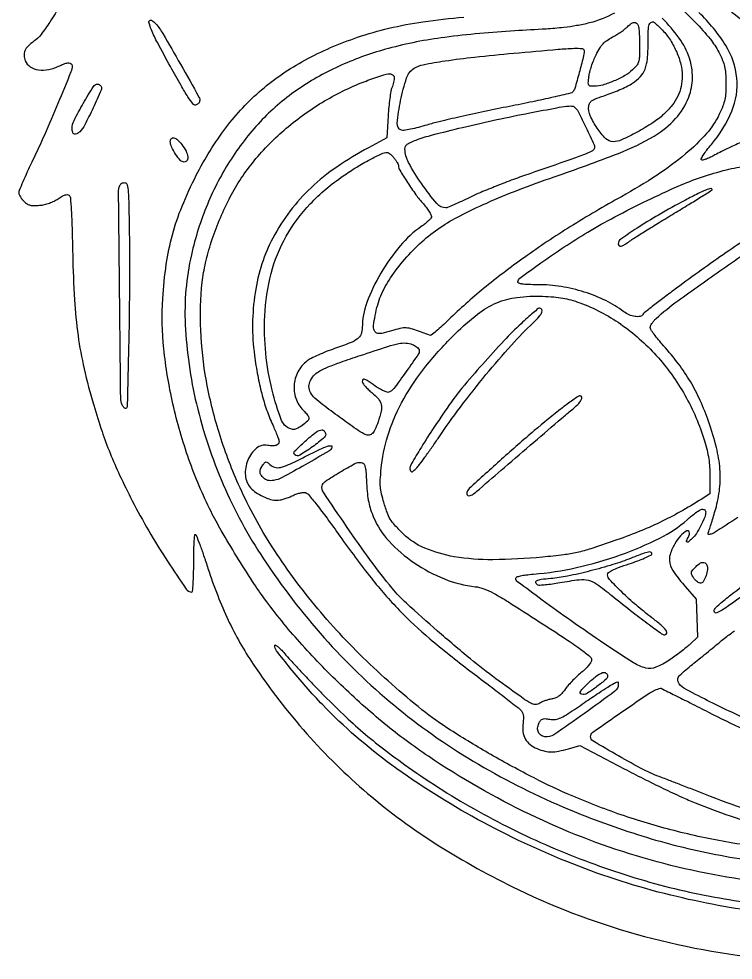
# Model space of a CAD drawing. Extents: x 118 to 878, y 65 to 959.
# Drawn here: x 118 to 452.9, y 66.5 to 507.6 of the extents above; entities that cross this region are included whole.
import ezdxf

# ---------------------------------------------------------------- set-up
doc = ezdxf.new("R2010")
doc.units = 0

msp = doc.modelspace()

# ---------------------------------------------------------------- linework, layer by layer
for points in [[(137.243448, 513.916411, -0.017775), (132.547004, 506.08333, -0.020621), (128.40811, 500.24742, -0.073608), (125.117034, 497.083335, 0.037612), (122.352872, 494.783488, 0.094815), (120.853788, 492.650358, 0.120638), (120.445276, 490.44792, 0.084193), (121.010696, 487.974177, 0.149096), (123.365741, 485.113229, 0.111219), (127.20623, 483.647683, 0.089565), (132.048203, 483.820291, 0.062942), (137.20034, 485.642818, -0.033515), (139.553503, 486.634167, -0.083069), (141.392517, 486.942196, -0.160418), (142.534494, 486.566381, -0.238034), (143, 485.643971, -0.09726), (142.423869, 482.710191, -0.001749), (136.302337, 467.873692, -0.004943), (129.980846, 453.115935, -0.008846), (124.45428, 441.137781, 0.00467), (121.981468, 435.89385, 0.006695), (119.895945, 431.197383, 0.003858), (118.227099, 427.214687, 0.097578), (118, 426.062095, 0.101743), (118.168039, 425.244847, 0.035678), (118.721019, 424.174597, 0.033665), (119.515235, 423.051539, 0.033454), (120.454531, 422.042716, 0.04385), (121.952601, 420.864266, 0.083293), (123.354074, 420.250639, 0.066144), (125.088505, 420.051348, 0.019527), (127.76472, 420.203371, 0.03308), (130.032349, 420.573809, 0.028283), (132.356299, 421.253702, 0.028508), (134.567258, 422.183711, 0.035435), (136.49581, 423.303362, -0.019345), (138.320587, 424.442738, -0.051387), (139.724148, 425.064138, -0.080259), (140.791222, 425.229706, -0.173326), (141.561448, 424.949003, -0.201474), (142.167783, 423.785611, -0.00543), (142.590881, 417.916279, -0.008094), (142.960124, 409.700679, -0.002454), (143.257195, 397.23061, 0.010085), (144.087678, 375.990669, 0.019858), (145.756775, 359.179542, 0.021874), (148.620969, 343.652375, 0.015596), (153.121883, 326.550256, 0.009085), (157.006967, 314.282668, 0.014664), (160.806427, 304.008093, 0.014342), (165.263691, 293.814339, 0.00822), (171.190444, 281.771071, 0.013959), (178.89341, 267.72702, 0.012075), (187.734481, 253.427292, 0.005086), (196.412297, 240.412327, 0.248047), (199.084029, 239, 0.389215), (199.456092, 239.341333, 0.004588), (199.733038, 242.934616, 0.01069), (199.93482, 247.283355, 0.006247), (200, 252.5, -0.005208), (200.053912, 257.676065, -0.008673), (200.220313, 262.032771, -0.002994), (200.446989, 265.71338, -0.396685), (200.75, 265.994539, -0.309206), (201.142275, 265.722093, -0.001776), (202.8023, 261.317716, -0.006493), (204.642096, 256.180505, -0.003982), (206.683361, 250.081107, 0.013885), (211.236277, 237.322049, 0.01761), (216.174814, 225.825642, 0.018585), (221.657368, 215.246111, 0.019336), (227.843336, 205.24548, 0.032499), (253.035618, 172.624036, 0.035907), (281.474768, 144.689837, 0.035142), (314.178794, 120.623573, 0.028799), (352.132156, 99.564795, 0.047175), (411.251659, 77.668715, 0.044156), (474.757841, 66.625446, 0.044124)], [(427.37849, 513.525512, -0.01923), (435.128056, 505.999086, -0.018899), (442.073276, 498.140161, -0.052872), (446.098909, 492, -0.016448), (447.933536, 488.120946, -0.045153), (448.881497, 485.247328, -0.042698), (449.326073, 482.16082, -0.013475), (449.469495, 477.5, -0.013791), (449.360414, 472.911287, -0.039392), (448.946511, 469.747604, -0.041596), (448.055801, 466.784191, -0.016846), (446.377621, 462.910446, -0.071081), (440.372581, 453.832646, -0.036152), (430.547847, 444.264327, -0.030121), (417.237651, 434.360939, -0.018401), (400.464585, 424.245984, 0.012855), (376.626779, 410.228749, 0.01543), (354.980874, 395.794012, 0.016616), (335.849834, 381.183316, 0.022309), (319.597819, 366.637286, -0.009035), (316.489773, 363.703265, -0.014022), (313.694419, 361.298181, -0.00821), (311.310332, 359.424731, -0.259335), (310.597819, 359.322779, 0.006203), (303.598935, 361.901076, 0.050054), (300.276239, 362.71606, 0.081634), (297.523096, 362.654374, 0.030023), (293.739819, 361.707119, -0.011034), (289.31745, 360.419648, -0.064465), (286.920371, 360.100217, -0.148381), (285.489614, 360.528558, -0.155968), (284.571999, 361.672969, -0.123429), (284.302125, 363.896289, -0.016657), (285.048476, 368.576657, -0.020233), (286.235736, 373.604197, -0.030742), (287.706313, 377.844522, -0.049006), (292.192009, 386.189366, -0.031344), (298.892648, 394.933924, -0.030389), (306.961769, 403.135525, -0.035264), (315.594076, 409.866729, -0.029618), (324.823409, 415.306217, -0.013899), (337.331595, 421.279872, -0.012401), (352.24663, 427.462331, -0.009213), (369, 433.572611, 0.009184), (399.080711, 444.541663, 0.041638), (415.863502, 452.674905, 0.074073), (425.886583, 460.819548, 0.095153), (432.090987, 470.920653, 0.087522), (433.801522, 479.986619, 0.084904), (432.339184, 489.193376, 0.072926), (427.579472, 498.505449, 0.044856), (419.558792, 507.879306, -0.008786)], [(450.629925, 512.070876, -0.029499), (463.568541, 500.80856, -0.048899)], [(459.936106, 103.89274, -0.038662), (407.505894, 115.380875, -0.038866), (357.709819, 134.734021, -0.035697), (310, 162.034358, -0.024107), (289.47206, 177.296273, -0.019406), (268.909058, 195.562655, -0.019303), (249.694058, 215.495366, -0.02296), (233.2139, 235.768861, -0.015715), (227.521959, 243.996376, -0.005977), (220.088297, 255.805093, -0.005987), (212.928728, 267.805991, -0.015414), (208.131636, 276.690086, -0.031251), (197.761523, 301.095219, -0.029064), (190.221998, 327.196156, -0.029996), (185.974645, 353.003086, -0.041236), (185.487734, 376.5, -0.020422), (187.142689, 392.58234, -0.0305), (190.010017, 406.417031, -0.030648), (194.52686, 419.750695, -0.020898), (201.196432, 434.305249, -0.043481), (215.118431, 456.590912, -0.054499), (231.792853, 474.340127, -0.053888), (252.070087, 488.213961, -0.041149), (276.74407, 498.941716, -0.024388), (291.520929, 503.176613, -0.020786), (307.447751, 506.21946, -0.016735), (326.549848, 508.401617, -0.007873)], [(397.265902, 510.301183, -0.065186), (385.5, 505.667666, -0.017299), (379.51076, 504.388762, -0.017434), (373.462864, 503.53084, -0.010447), (365.178715, 502.823672, -0.002134), (350.5, 501.94194, 0.018197), (317.655466, 498.907794, 0.033278), (291.27533, 493.69641, 0.039389), (269.120219, 485.851673, 0.043665), (249.264391, 474.840881, 0.053646), (232.153438, 460.405575, 0.047054), (217.647134, 442.049605, 0.045413), (206.383382, 420.622645, 0.042722), (198.897086, 397.075617, 0.067669), (196.023517, 364.242954, 0.046341), (201.268418, 327.145026, 0.043905), (213.818841, 289.376441, 0.04429), (232.742437, 254.496444, 0.035248), (261.154161, 217.590688, 0.03821), (293.766792, 186.101997, 0.038011), (330.952381, 159.806797, 0.034188), (373, 138.38653, 0.023838), (408.011538, 125.401771, 0.027437), (442.507583, 116.497212, 0.027117), (478.123579, 111.349581, 0.022307)], [(458.783405, 450.722982, 0.003576), (452.628182, 447.904858, 0.00343), (447.349372, 445.397942, 0.015896), (444.357415, 443.832621, -0.016029), (442.25486, 442.733329, -0.022902), (440.319196, 441.906038, -0.020077), (438.715494, 441.378232, -0.21089), (438.046907, 441.47101, -0.395603), (437.897289, 442.024955, -0.019014), (438.950056, 443.831491, -0.022141), (440.532815, 446.096357, -0.012327), (442.647316, 448.717231, 0.077108), (452.24292, 464.381752, 0.123134), (454.586617, 479.819524, 0.116366), (449.398542, 495.163109, 0.064287), (436.794377, 510.555164, 0.015676)], [(481.22156, 117.525852, -0.015704), (452.768648, 121.381338, -0.019714), (426.717915, 126.81175, -0.020416), (401.956118, 134.086855, -0.01928), (377.384099, 143.480452, -0.01799), (359.531264, 151.878195, -0.01132), (339.28078, 162.896277, -0.011287), (320.349184, 174.334896, -0.027016), (307, 183.867032, -0.024997), (279.248519, 208.409178, -0.028388), (255.309899, 234.629073, -0.029985), (235.696074, 261.915802, -0.036584), (220.896431, 289.652359, -0.028776), (211.847327, 313.731592, -0.031241), (205.911196, 338.043644, -0.032704), (203.250251, 361.781, -0.039759), (203.993454, 384.140479, -0.028376), (205.548426, 393.229642, -0.02135), (208.24291, 403.00847, -0.020281), (211.945314, 413.084823, -0.018902), (216.531689, 423.07259, -0.052825), (227.47515, 440.00292, -0.044043), (242.353775, 455.426756, -0.04285), (260.16842, 468.407818, -0.043568), (279.839154, 478.079883, -0.008098), (287.211872, 480.802159, -0.049598), (291.147595, 481.758614, -0.152666), (293.161861, 481.425881, -0.283254), (294, 480.0651, -0.040901), (293.923108, 479.126685, -0.016734), (293.672646, 477.871641, -0.016426), (293.312281, 476.534719, -0.020202), (292.885602, 475.3151, 0.052618), (292.415367, 473.62782, 0.008679), (291.91185, 470.280429, 0.009455), (291.460676, 466.305959, 0.008229), (291.135602, 462.128913), (290.5, 451.757826), (282, 447.222037, 0.027067), (267.00742, 438.147121, 0.03949), (254.980352, 428.473648, 0.042212), (245.221771, 417.571836, 0.038147), (237.060013, 404.824016, 0.046803), (231.983515, 392.806713, 0.037841), (228.782359, 379.166304, 0.036357), (227.583463, 364.611121, 0.035113), (228.479713, 349.862608, 0.013202), (229.981495, 340.393769, 0.018208), (231.861044, 331.992864, 0.019852), (234.184882, 324.37863, 0.022449), (237.02467, 317.28532, -0.006648), (238.164242, 314.680509, -0.00885), (239.125997, 312.282375, -0.006599), (239.865146, 310.260661, -0.084528), (240, 309.468673, -0.181351), (239.605902, 308.417848, -0.134556), (238.563359, 307.726305, -0.086664), (236.884133, 307.480611, -0.040339), (234.688471, 307.719221, 0.223656), (229.381812, 306.357504, 0.12473), (225.361437, 300.859219, 0.112534), (224.202973, 293.637531, 0.169122), (226.665254, 287.815974, 0.062571), (229.109065, 285.712891, 0.036272), (232.489367, 283.808264, 0.036441), (236.042776, 282.439226, 0.073858), (239, 282, 0.049274), (240.467773, 282.144999, 0.02147), (242.372313, 282.610813, 0.020999), (244.369299, 283.283239, 0.026245), (246.155564, 284.079363, -0.027573), (247.909836, 284.855656, -0.030746), (249.676946, 285.402305, -0.033172), (251.250188, 285.675956, -0.091896), (252.365726, 285.589466, -0.155054), (253.764717, 284.696082, -0.006082), (257.657618, 279.908184, -0.009242), (262.487459, 273.581318, -0.004381), (268.488167, 265.260103, 0.013075), (283.262851, 245.505236, 0.024915), (296.310013, 230.572972, 0.025281), (310.648945, 217.153173, 0.013908), (329.429458, 202.153659, -0.001162), (337.997379, 195.66133, -0.001703), (345.50234, 189.906451, -0.000804), (351.866609, 184.97538, -0.03116), (353.212117, 183.787883, -0.068883), (354.033711, 182.702293, -0.08086), (354.474492, 181.490759, -0.059831), (354.581178, 179.925314, -0.021189), (354.37035, 177.685345, 0.063154), (354.329011, 173.582547, 0.096638), (355.406671, 170.203704, 0.100237), (357.637324, 167.561978, 0.072414), (360.981819, 165.623951, 0.034485), (364.550676, 164.47418, 0.059989), (367.634348, 164.093303, 0.051837), (371.016688, 164.434459, 0.019704), (375.624398, 165.579187), (381.056611, 167.158374), (401.778305, 156.216735, 0.005163), (410.628096, 151.660023, 0.004355), (420.084877, 147.016336, 0.004394), (428.786837, 142.9307, 0.012175), (435, 140.261082, 0.011497), (451.498919, 134.079483, 0.009016), (469.654207, 128.114288, 0.009188)], [(471.031283, 412.03671, 0.012256), (449.594342, 398.040459, 0.00886), (426.3778, 381.443341, 0.002394), (420.532704, 377.062694, 0.003631), (415.495993, 373.19224, 0.001399), (411.207312, 369.827454, 0.087513), (410.568783, 369.111293, -0.208931), (409.201063, 368.164932, -0.083085), (406.870658, 368.100687, -0.06787), (404.137987, 368.868049, -0.060629), (401.594391, 370.35976, 0.049296), (393.170174, 375.559514, 0.037574), (383.094989, 379.576341, 0.036565), (372.204794, 382.13955, 0.039536), (361.340037, 383, -0.006244), (356.629806, 383.05882, -0.030064), (353.959696, 383.286556, -0.058924), (352.45673, 383.691059, -0.306648), (352, 384.365745, -0.239207), (352.891608, 386.122782, -0.003383), (362.782166, 393.25642, -0.009462), (373.672792, 400.693697, -0.009613), (384.780189, 407.673149, -0.014015), (397.400978, 414.795086, -0.008858), (412.490488, 422.422369, -0.008786), (427.134692, 429.186895, -0.02255), (438.011328, 433.406326, -0.019548), (449.679582, 436.836, -0.035746), (459.441879, 438.565362, -0.041705)], [(455.002076, 273.909891, -0.000563), (444.028162, 266.810427, -0.079496), (442.61677, 266.189532, -0.029291), (441.601726, 265.986717, -0.258872), (441.190438, 266.145284, -0.248941), (441.097601, 266.584656, -0.027439), (441.446869, 267.58926, 0.01968), (441.880959, 268.778068, 0.002377), (442.720525, 271.435595, 0.002823), (443.685801, 274.605419, 0.00232), (444.681486, 278, 0.042678), (446.541956, 287.401416, 0.047323), (446.685326, 296.657343, 0.041547), (445.037654, 306.730547, 0.023003), (441.457876, 318.675197, 0.021826), (437.4269, 328.743444, 0.027806), (432.808215, 337.613736, 0.02768), (427.215343, 345.948678, 0.021309), (420.25, 354.405915, -0.010796), (417.855975, 357.191287, -0.01486), (415.835938, 359.801213, -0.011467), (414.289183, 362.033128, -0.146814), (414, 362.99676, -0.113236), (414.182763, 363.793414, -0.033188), (414.807813, 364.891765, -0.031483), (415.697526, 366.070248, -0.029148), (416.75, 367.160227, -0.029373), (426.904895, 375.47158, -0.0046), (448.003615, 390.469435, -0.005472), (470.07646, 405.499737, -0.013463)], [(460.082296, 239.237852, -0.009326), (450.116217, 232.113447, -0.031835), (445.274388, 229.22207, -0.561159), (444, 230, -0.199707), (444.670879, 231.612666, -0.020444), (447.783523, 234.463122, -0.013677), (453.213405, 238.793532, -0.002346), (463.783079, 246.68252, 0.000464)], [(461.267445, 178.65636, -0.016634), (440.75, 188.186802, -0.009091), (429.738071, 194.008161, -0.170265), (427.165599, 196.888359, -0.30519), (427.772143, 199.86986, -0.027899), (433.75, 205.132897, 0.00236), (436.791735, 207.546835, 0.00143), (440.369842, 210.43092, 0.001433), (443.904926, 213.313875, 0.002523), (446.806907, 215.719, -0.007716), (449.300443, 217.7423, -0.011108), (451.573206, 219.448706, -0.007077), (453.511855, 220.796891, -0.149472)], [(467.29344, 88.960159, -0.016989), (445.897811, 92.172778, -0.01455), (423.623793, 96.969547, -0.033517), (377.724966, 111.582166, -0.031216), (333.045284, 132.487817, -0.032191), (292.856203, 157.932035, -0.043611), (260.449379, 186.123027, -0.011198), (252.644443, 194.580475, -0.011194), (245.225243, 203.379688, -0.005821), (238.843805, 211.492922, -0.167569), (238.014145, 213.973317, -0.587245), (238.36378, 214.164122, -0.036954), (239.54825, 213.289037, -0.02495), (241.223036, 211.69705, -0.011964), (243.216769, 209.5, 0.007842), (245.973049, 206.411864, 0.002341), (250.273174, 201.787145, 0.002347), (255.151134, 196.638639, 0.002538), (259.952624, 191.669003, 0.0088), (270.146856, 181.585668, 0.013791), (279.295795, 173.319545, 0.01376), (288.901878, 165.557021, 0.008707), (300.5, 157.016524, 0.027796), (333.62827, 136.166849, 0.026276), (369.480217, 118.688341, 0.026404), (406.78029, 105.145537, 0.02881), (444.237622, 96.063325, 0.008286), (462.371809, 93.067911, 0.017417)], [(478.909427, 130.85164, -0.024545), (439.919651, 144.106554, 0.000855), (433.631105, 146.582406, 0.000921), (427.486809, 148.976288, 0.000869), (422.205167, 151.012324, 0.004403), (419.248208, 152.116543, -0.032549), (410.921315, 155.77199, -0.01069), (399.168846, 162.194167, -0.003877), (387.126234, 169.238003, -0.26436), (386, 171.219249, -0.243321), (387.09665, 173.339335, -0.002705), (400.731847, 182.88254, -0.005581), (413.806495, 191.714298, -0.084061), (418.81248, 193.921053, -0.179034), (419.055898, 193.894945, -0.000105), (425.550753, 190.66598, -0.001311), (432.782973, 187.044844, -0.000797), (441.31248, 182.729091, 0.007919), (457.819744, 174.669979, 0.01489)]]:
    msp.add_lwpolyline(points, format="xyb")
for points in [[(182.225794, 505.25, -0.048045), (185.544779, 500.642747, -0.003126), (193.76625, 486.35029, -0.001123), (202.453847, 470.94613, -0.1772), (202.765525, 469.020985, -0.091531), (202.532261, 468.424549, -0.065684), (202.077594, 467.869765, -0.064055), (201.48044, 467.438801, -0.076889), (200.82875, 467.205537, -0.28743), (199.658686, 467.658711, -0.015759), (197.300374, 471.032973, -0.014837), (194.045608, 476.355844, -0.003773), (189.090233, 485.181863, -0.004031), (183.092935, 496.26541, -0.021783), (180.150689, 502.445027, -0.045583), (179.02157, 505.973559, -0.479789), (179.845012, 507, -0.129011), (180.269603, 506.888592, -0.030173), (180.892935, 506.485937, -0.029147), (181.57581, 505.91987, -0.025026)], [(408.393011, 504.418213, -0.0688), (408.631171, 503.396571, -0.007177), (408.821697, 500.936348, -0.008797), (408.955622, 497.98469, -0.006937), (409, 494.78629, -0.007816), (408.920137, 489.677365, -0.065211), (408.549012, 487.399362, -0.101817), (407.643699, 485.720992, -0.031062), (405.646152, 483.618077, -0.05755), (402.056118, 480.978406, -0.028666), (396.996219, 478.460623, -0.028466), (391.799061, 476.578294, -0.072771), (387.846705, 476, -0.027945), (385.905958, 476.108553, -0.238309), (385.198555, 476.571658, -0.15023), (384.973398, 477.555251, -0.009762), (385.247686, 480.505107, -0.035631), (385.643356, 482.637411, -0.015958), (386.45004, 485.374401, -0.015704), (387.490683, 488.225806, -0.020573), (388.627738, 490.755107, -0.021345), (390.312065, 493.792571, -0.049011), (391.886595, 495.87701, -0.053271), (393.750817, 497.510349, -0.029628), (396.323207, 499.100984, 0.013828), (398.327395, 500.254418, 0.012044), (400.360869, 501.569203, 0.0122), (402.14278, 502.847916, 0.034652), (403.295429, 503.850984, -0.040003), (405.061692, 505.355174, -0.129378), (406.487432, 505.905127, -0.208819), (407.588733, 505.563365, -0.123564)], [(419.784638, 502.266873, -0.047483), (423.43359, 497.577277, -0.039609), (426.389849, 491.996907, -0.040717), (428.342817, 486.231463, -0.062347), (428.977249, 481, -0.049195), (428.452651, 475.882787, -0.061687), (426.936782, 471.364366, -0.0576), (424.265115, 467.12165, -0.036082), (420.264947, 462.820708, -0.04362), (415.165883, 458.844485, -0.019608), (407.858548, 454.504855, -0.01658), (400.583129, 450.868179, -0.108011), (396.611091, 450, -0.200063), (393.178704, 451.430649, -0.045524), (389.082771, 456.393521, -0.046479), (385.85983, 462.208337, -0.133944), (385.19091, 466.728618, -0.110194), (385.714338, 468.213571, -0.113029), (386.815785, 469.319222, -0.052498), (388.963511, 470.376102, -0.0079), (393.5, 471.963506, 0.013446), (396.869021, 473.184497, 0.011248), (400.376648, 474.655437, 0.011404), (403.523889, 476.14626, 0.030258), (405.675824, 477.394674, 0.059772), (409.375972, 480.546767, 0.09478), (411.569566, 484.070518, 0.07074), (412.67907, 488.883367, 0.021335), (413, 496.401129, -0.012056), (413.176729, 503.729851, -0.205233), (414.209278, 505.850772, -0.369501), (415.995167, 505.859712, -0.027954)], [(383, 492.69039, -0.061001), (382.614342, 489.541057, -0.006446), (380.731992, 482.36684, -0.004171), (378.629318, 474.994311, -0.122204), (377.649871, 473.320253, -0.142834), (376.604543, 472.729385, -0.00153), (368.4659, 470.843827, -0.004685), (359.006806, 468.775887, -0.003012), (348, 466.546534, 0.003376), (336.342594, 464.176563, 0.003523), (324.882918, 461.681647, 0.003387), (315.009864, 459.388799, 0.015462), (309.324827, 457.840579, -0.009862), (305.302288, 456.696576, -0.013474), (301.63449, 455.836189, -0.010256), (298.57576, 455.27025, -0.132989), (297.4335, 455.387145, -0.335764), (295.397167, 458.660433, -0.027284), (296.961458, 469.305007, -0.030255), (299.795932, 479.919113, -0.17384), (303.333757, 484.424399, -0.092329), (307.598225, 486.11154, -0.010589), (317.817258, 487.880622, -0.010595), (331.667178, 489.677971, -0.004704), (350, 491.488781, -0.000863), (370.870394, 493.315838, -0.0123), (378.332039, 493.77153, -0.031748), (382.105932, 493.669318, -0.387934)], [(156.543165, 475.930157, -0.248474), (156.657302, 474.216109, -0.004704), (152.803471, 465.813026, -0.009276), (148.912798, 457.919756, -0.077376), (146.569654, 454.712512, -0.071616), (145.174298, 453.668371, -0.220538), (144.026801, 453.593339, -0.22848), (143.25633, 454.415895, -0.076012), (143, 456.092261, -0.117033), (143.925537, 459.99228, -0.01366), (148.197084, 467.936771, -0.009371), (152.943263, 475.86552, -0.258717), (154.989024, 477, -0.098712), (155.379191, 476.922213, -0.052376), (155.813891, 476.685734, -0.049238), (156.224017, 476.33939, -0.054439)], [(378.5, 466.234687, -0.11763), (380.26945, 464.146599, -0.006682), (384.01276, 456.503731, -0.004743), (387.677032, 448.568212, -0.199981), (387.72898, 446.736116, -0.190418), (386.628615, 445.537622, -0.020514), (383.110629, 444.005648, -0.009042), (376.366504, 441.531625, -0.000646), (357.5, 435.022484, 0.006202), (349.868675, 432.294336, 0.005161), (341.822482, 429.209917, 0.005213), (334.513092, 426.232589, 0.014062), (329.406322, 423.919162, -0.003923), (325.460376, 422.034271, -0.005765), (321.960531, 420.445004, -0.002901), (318.976693, 419.151953, -0.101123), (318.233047, 419, -0.222327), (313.939142, 421.008588, -0.022247), (306.888818, 430.259126, -0.026078), (300.711055, 440.232011, -0.123719), (299.021962, 446.678151, -0.119101), (299.292679, 447.850172, -0.11033), (300.07318, 448.807769, -0.062833), (301.577696, 449.713033, -0.015564), (304.25, 450.796038, -0.025049), (311.926777, 453.202984, -0.00484), (326.052145, 456.720545, -0.005316), (342.065662, 460.36457, -0.006024), (357.5, 463.510463, -0.000929), (370.252842, 465.925611, -0.014077), (374.701011, 466.630479, -0.042514), (377.073359, 466.734995, -0.149264)], [(194.428552, 448.682561, -0.041433), (196.379082, 445.63131, -0.088214), (197.230587, 442.973034, -0.174303), (196.858629, 441.237418, -0.259218), (195.531815, 440.5, -0.211165), (193.774218, 441.276932, -0.037335), (191.500631, 444.183974, -0.039992), (189.616046, 447.559891, -0.105339), (189.01645, 450.25, -0.194036), (189.526565, 451.550098, -0.28093), (190.685208, 451.865576, -0.117854), (192.459953, 450.857585, -0.042034)], [(293.92742, 442.365141, -0.016645), (294.720917, 441.284189, -0.019969), (295.39118, 440.215125, -0.019076), (295.878911, 439.28268, -0.111403), (296, 438.745952, 0.1375), (296.573994, 436.698163, 0.007461), (300.179905, 430.96571, 0.012688), (304.141326, 425.197525, 0.02477), (307.634085, 420.849027, -0.018432), (309.281989, 418.849797, -0.027959), (310.547437, 416.986538, -0.028357), (311.36896, 415.423826, -0.201073), (311.394487, 414.585634, -0.097422), (310.945274, 413.870142, -0.017887), (309.830903, 412.767391, -0.018614), (308.412419, 411.555144, -0.015983), (306.835271, 410.385843, 0.066059), (296.772227, 401.235348, 0.042745), (287.671112, 388.364812, 0.04338), (281.142912, 374.61776, 0.088566), (279.011869, 362.904988, -0.092847), (278.426879, 359.837854, -0.138326), (276.786768, 357.673827, -0.06902), (273.3628, 355.760713, -0.010525), (266, 353.067574, 0.011699), (262.116837, 351.636857, 0.011698), (258.304769, 350.026037, 0.011597), (255.046107, 348.46641, 0.044631), (253.143895, 347.277036, 0.110877), (248.822284, 342.166579, 0.107545), (247.038729, 335.641957, 0.10844), (248.132581, 329.009938, 0.114429), (251.897621, 323.592652, -0.027619), (252.702283, 322.779268, -0.030694), (253.382426, 321.909066, -0.032208), (253.86224, 321.104339, -0.11887), (254, 320.533071, -0.211023), (253.361326, 319.087181, -0.032844), (250.859533, 317.091881, -0.034149), (248.088386, 315.433376, -0.167886), (246.309422, 315.185642, -0.256702), (241.202426, 319.459829, -0.033021), (236.756253, 333.56442, -0.035084), (233.783608, 350.964214, -0.035742), (233.299222, 368.5, -0.053095), (236.285622, 388.269328, -0.0639), (243.315658, 405.685643, -0.063475), (254.561972, 420.852168, -0.051404), (270.026452, 433.963765, -0.012705), (276.389335, 438.088291, -0.014821), (282.639659, 441.667588, -0.012426), (288.065914, 444.393855, -0.108532), (290.67742, 444.990231, -0.140938), (291.264518, 444.82665, -0.031927), (292.117793, 444.223141, -0.030635), (293.047532, 443.373043, -0.025592)], [(169.816874, 404.986772, -0.005097), (169.871495, 380.592382, -0.00371), (169.454424, 353.46759, -0.000406), (168.80086, 325.788161, -0.407079), (167.993214, 325, -0.165156), (167.641361, 325.11948, -0.048663), (167.21947, 325.514063, -0.043062), (166.801891, 326.080203, -0.034882), (166.453439, 326.75, -0.099981), (165.770328, 329.944468, -0.000233), (165.245397, 378.089397, -0.000246), (164.767486, 426.150875, -0.094242), (165.380565, 429.549354, -0.097185), (165.747451, 430.134326, -0.081973), (166.32872, 430.579232, -0.080717), (167.03105, 430.818718, -0.089623), (167.746976, 430.810678, -0.297817), (168.775031, 429.815992, -0.035766), (169.27531, 426.5388, -0.015433), (169.581856, 420.302906, -0.001456)], [(430.5, 422.644946, 0.007901), (417.855067, 415.669421, 0.014474), (407.813833, 409.528923, 0.009761), (400.137646, 404.30751, 0.243116), (399, 402.10608, 0.245456), (399.421409, 401.299376, 0.213929), (400.366592, 401.121023, 0.079974), (402.001606, 401.801928, 0.021901), (404.316722, 403.379032, -0.019087), (406.407004, 404.820256, -0.001725), (411.778975, 408.20332, -0.002238), (418.21982, 412.188577, -0.001747), (425.25, 416.461373, 0.001616), (432.055558, 420.5952, 0.002653), (437.785937, 424.143272, 0.000331), (442.858311, 427.325965, 0.257945), (443, 427.582341, 0.48136), (442.392231, 428.067368, 0.038138), (440.124836, 427.366125, 0.022501), (436.423038, 425.707779, 0.005534)], [(381, 374.513928, -0.064563), (400.054343, 364.623322, -0.057051), (416.857481, 349.834734, -0.055478), (430.289629, 331.188292, -0.054394), (439.399169, 309.923585, -0.014559), (440.614454, 305.47956, -0.020863), (441.410157, 301.474115, -0.02152), (441.852974, 297.513692, -0.01708), (442, 293.210941), (442, 285.025089), (437.90436, 282.439625, -0.013353), (428.009586, 276.556812, -0.016227), (418.429105, 271.602705, -0.015851), (408.360076, 267.189411, -0.01177), (396.98398, 262.935362, -0.005047), (386.142635, 259.291872, -0.022878), (379.715117, 257.52426, -0.025184), (373.436037, 256.43176, -0.007), (363.5, 255.355391, -0.020931), (340.1924, 254.141056, -0.044125), (322.14927, 255.551217, -0.058325), (308.356143, 259.557979, -0.093571), (298.176257, 266.312622, -0.012551), (294.153359, 270.434295, -0.052522), (292.077824, 273.203272, -0.052198), (290.618578, 276.351977, -0.012297), (288.873924, 281.892048, -0.018175), (287.87111, 285.917535, -0.040031), (287.467409, 289.059607, -0.031717), (287.523548, 292.646834, -0.007867), (288.080063, 298.5, -0.054646), (291.550719, 314.041468, -0.045681), (298.450587, 329.484225, -0.041239), (308.81937, 344.839707, -0.029983), (322.668615, 360.120329, -0.028113), (333.085186, 369.225781, -0.064492), (342.041805, 374.513669, -0.070536), (351.533564, 377.076108, -0.039505), (363.5, 377.601424, -0.011635), (368.809419, 377.291178, -0.023253), (372.979699, 376.753882, -0.025683), (376.80433, 375.874549, -0.018127)], [(353.420718, 364.75, 0.017061), (345.487412, 356.836523, 0.007184), (335.349913, 345.693081, 0.006975), (325.719135, 334.48488, 0.022342), (319.749357, 326.651884, 0.005371), (311.910441, 315.089911, 0.010726), (306.007789, 305.750082, 0.006165), (301.596663, 298.218512, 0.224645), (301.449298, 296.271531, 0.075563), (301.886932, 295.502284, 0.299343), (302.378256, 295.338918, 0.124705), (303.066283, 295.722721, 0.012413), (304.416345, 297.063073, 0.030212), (305.740893, 298.623631, 0.003867), (308.351657, 302.162278, 0.004513), (311.382827, 306.418236, 0.003745), (314.533298, 311, -0.012891), (325.035145, 325.6901, -0.010521), (336.99778, 340.86828, -0.010791), (348.906928, 354.721099, -0.020629), (359.149595, 365.222485, 0.022311), (361.892469, 368.053632, 0.08056), (363.230875, 370.168754, 0.249034), (363.125466, 371.40972, 0.254788), (362.042288, 372, 0.173128), (361.495598, 371.804856, 0.003371), (359.163335, 369.870313, 0.007683), (356.463879, 367.528557, 0.005025)], [(302.460526, 355.015008, -0.038008), (303.493513, 354.529579, -0.036509), (304.455899, 353.887621, -0.038772), (305.21762, 353.193833, -0.097337), (305.615244, 352.560275, -0.245875), (305.38916, 350.616259, -0.00508), (299.62608, 342.337508, -0.007124), (293.813968, 334.408281, -0.140313), (291.423472, 332.609007, -0.178971), (290.624367, 332.599246, -0.022772), (289.004294, 333.260482, -0.024357), (287.086595, 334.263139, -0.018023), (285.06685, 335.547787, 0.004186), (281.300376, 338.092476, 0.066225), (279.913202, 338.768631, 0.34926), (279.271809, 338.533963, 0.137869), (279, 337.56695, 0.159906), (279.250885, 336.802533, 0.021688), (280.321875, 335.471681, 0.023184), (281.776743, 333.963333, 0.017655), (283.5, 332.446488, -0.043568), (286.535596, 329.481954, -0.125595), (287.832271, 326.866613, -0.107652), (287.819365, 323.703492, -0.027467), (286.427106, 318.740087, -0.024599), (284.928349, 314.96121, -0.109785), (283.502609, 313.067986, -0.193538), (281.866219, 312.517905, -0.108322), (279.813922, 313.09444, -0.031431), (276.266423, 315.281694, -0.003279), (268.314799, 320.981381, -0.003677), (260.480701, 326.763489, -0.024536), (256.75, 329.856628, -0.084569), (254.719178, 332.469211, -0.124605), (254.020234, 335.275575, -0.120383), (254.73353, 338.147346, -0.075727), (256.792603, 340.946449, -0.076032), (259.044645, 342.600986, -0.021294), (263.009348, 344.463961, -0.014781), (268.933255, 346.742076, -0.004485), (278.042603, 349.847979, -0.00217), (291.025338, 354.082503, -0.025609), (296.153092, 355.445162, -0.068123), (299.390884, 355.680298, -0.075086)], [(372.853343, 325.329597, 0.011806), (359.648482, 314.640393, 0.006918), (344.329035, 301.259692, 0.001817), (329.060104, 287.445527, 0.210986), (328, 285.045094, 0.283739), (328.485759, 284.258015, 0.208312), (329.535494, 284.201111, 0.070635), (331.3596, 285.192021, 0.019295), (333.918878, 287.25, -0.001123), (345.626884, 297.386663, -0.000692), (359.448925, 309.266127, -0.000437), (372.549783, 320.474458, -0.006306), (377.25, 324.387157, 0.025955), (380.000413, 326.865953, 0.064537), (381.650844, 329.00794, 0.180633), (381.882303, 330.354748, 0.360384), (381.103343, 331, 0.147402), (380.514819, 330.822647, 0.004193), (378.310035, 329.334319, 0.008183), (375.736107, 327.502466, 0.005498)], [(261.613495, 313.816361, -0.364771), (261.278062, 311.534776, -0.02394), (255.68677, 307.037246, -0.02387), (249.669399, 303.079324, -0.342377), (247.286288, 303.380378, -0.413416), (247.284152, 304.948114, -0.01381), (252.239525, 309.662719, -0.017445), (257.471713, 314.051875, -0.165924), (260.190983, 314.996262, -0.128693), (260.507513, 314.915247, -0.046507), (260.893877, 314.651208, -0.042328), (261.282538, 314.268984, -0.038912)], [(264.778851, 306.836554, -0.181699), (263.300358, 305.012812, -0.003251), (252.22399, 298.617979, -0.005565), (241.490315, 292.670809, -0.083683), (237.458926, 291.299622, -0.03962), (235.978662, 291.178449, -0.060608), (234.701413, 291.330631, -0.067962), (233.607741, 291.7616, -0.068685), (232.67403, 292.468827, -0.058796), (231.505151, 293.950467, -0.127436), (231.083766, 295.32741, -0.120154), (231.373677, 296.789958, -0.049171), (232.409681, 298.545595, -0.023744), (233.317205, 299.670491, -0.199358), (233.892272, 299.948927, -0.18112), (234.52692, 299.751911, -0.019054), (235.738422, 298.736725, 0.116989), (238.051024, 297.46539, 0.122774), (240.644996, 297.399488, 0.054484), (244.484501, 298.705124, 0.007715), (252, 302.354795, -0.003929), (259.201487, 305.91962, -0.028627), (262.758786, 307.400831, -0.11977), (264.332404, 307.556985, -0.46866)], [(281.023797, 290, 0.012199), (281.42012, 285.023939, 0.024582), (282.019953, 281.134851, 0.027913), (282.937289, 277.658437, 0.021806), (284.303526, 274, 0.087855), (291.55224, 262.845654, 0.055399), (303.375894, 252.712064, 0.053895), (317.59553, 245.123678, 0.068674), (332, 241.516293, -0.062846), (335.999743, 240.563808, -0.035222), (340.550687, 238.478169, -0.016052), (347.499579, 234.385764, -0.002086), (362, 225.121836, -0.00258), (374.28147, 217.113164, -0.011611), (381.326029, 212.229039, -0.012284), (385.757211, 208.832269, -0.226828), (386.5, 207.27917, -0.135885), (386.196246, 206.182124, -0.035182), (385.134903, 204.665407, -0.030672), (383.547025, 202.934147, -0.019343), (381.5, 201.10751, 0.016439), (379.399506, 199.254951, 0.012555), (377.222232, 197.097845, 0.012736), (375.283337, 194.972139, 0.029008), (373.95866, 193.251142, -0.030885), (372.573244, 191.465132, -0.056735), (371.21067, 190.231066, -0.063619), (369.720601, 189.425658, -0.050876), (367.95866, 188.944089, 0.024805), (366.46979, 188.619368, 0.018194), (364.855044, 188.118592, 0.018471), (363.357826, 187.530901, 0.038368), (362.25, 186.943298, -0.139475), (360.166873, 186.327981, -0.130089), (358.008922, 186.875948, -0.029162), (354.398264, 189.168453, -0.001135), (341.621487, 198.411673, -0.015471), (329.671657, 207.676304, -0.00663), (314.269378, 220.746989, -0.005498), (299.711568, 233.721315, -0.03648), (293.019207, 240.777733, -0.013356), (282.923759, 253.80473, -0.008129), (271.665151, 269.698468, -0.002603), (260.797729, 285.759998, -0.197485), (260.19144, 288.755552, -0.202603), (261.559884, 290.799152, -0.010194), (268.511227, 295.162786, -0.011722), (275.577189, 299.177919, -0.153721), (278.5, 299.734698, -0.174334), (279.594762, 299.189552, -0.128173), (280.260344, 297.995811, -0.044719), (280.660427, 295.582601, -0.004959)], [(440, 276.582905, -0.094365), (439.518514, 274.054437, -0.023834), (437.788345, 270.221424, -0.025053), (435.636702, 266.478803, -0.063188), (433.620524, 264.075686, -0.012461), (431.759087, 262.437788, -0.338775), (431.144301, 262.411087, -0.364957), (430.991983, 262.981261, -0.013143), (432.08102, 265.151388, 0.187084), (432.325422, 267.15293, 0.487406), (431.19347, 267.65215, 0.086913), (428.217103, 265.317912, 0.050605), (425.531375, 261.64375, 0.058186), (423.324969, 256.620251, 0.134682), (423.203012, 252.536791, 0.096982), (425.23418, 248.12256, 0.021643), (430.39723, 241.577374), (435.5, 235.654748), (435.850871, 226.790585), (436.201742, 217.926422), (432.657486, 214.583758, -0.017895), (430.869157, 213.014171, -0.007374), (428.341751, 211.012591, -0.007285), (425.564756, 208.942849, -0.00929), (422.942662, 207.120547, -0.04964), (416.605474, 203.743862, -0.159736), (411.900652, 203.39707, -0.080561), (406.119305, 205.868636, -0.007061), (392.735959, 214.615734, -0.004351), (376.878417, 225.504362, -0.006697), (363.369631, 235.226272, -0.002111), (351.830626, 243.843135, -0.235502), (351, 245.50885, -0.3158), (351.399065, 246.07767, -0.030646), (353.105272, 246.579347, -0.025722), (355.659317, 247.02636, -0.009839), (359.25, 247.394457, 0.034798), (379.409622, 250.483515, 0.029644), (400.085511, 256.44879, 0.030779), (418.452634, 264.251032, 0.064499), (431.308191, 272.896841, -0.015663), (435.203382, 276.10874, -0.064372), (437.837839, 277.651115, -0.206786), (439.309469, 277.641212, -0.29739)], [(405.0431, 254.877468, -0.022104), (396.507191, 251.8533, -0.012065), (385.803834, 248.866161, -0.011976), (375.245742, 246.459895, -0.028958), (367.325866, 245.32579, 0.014577), (362.898245, 244.821164, 0.078232), (360.585412, 244.10881, 0.43798), (360.338329, 243.281558, 0.168829), (361.368854, 242.411952, 0.109376), (362.299021, 242.272778, 0.007653), (364.944444, 242.497305, 0.010556), (368.117271, 242.883383, 0.007742), (371.618854, 243.440142, -0.012407), (380.694927, 244.796565, -0.092191), (385.03384, 244.53451, -0.094852), (388.936988, 242.72872, -0.013501), (396, 237.365393, 0.002913), (405.986477, 229.443252, 0.007035), (413.486279, 223.733139, 0.003999), (419.330851, 219.483668, 0.156426), (420.839022, 219, 0.360565), (421.701967, 219.715289, 0.212624), (421.374309, 221.099483, 0.054303), (419.031426, 223.564794, 0.014104), (414.75, 226.985785, -0.015381), (407.511232, 232.800131, -0.015476), (400.658838, 239.037062, -0.009538), (394.904784, 244.826197, -0.193171), (394, 247.080729, -0.229211), (394.495375, 248.104566, -0.05044), (396.187592, 249.186189, -0.029447), (399.145767, 250.468582, -0.007107), (404.1875, 252.229167, 0.008704), (408.12002, 253.616518, 0.013031), (411.498698, 254.976302, 0.007942), (414.241418, 256.216192, 0.204947), (414.770833, 256.8125, 0.378152), (414.434032, 257.606208, 0.162093), (413.196928, 257.761699, 0.040648), (410.385792, 256.96062, 0.006458)], [(440.591577, 251.62195, -0.126714), (440.828775, 249.55619, -0.04686), (440.151669, 246.682655, -0.045649), (439.0115, 244.10392, -0.221785), (437.749959, 243.190363, -0.140663), (437.005073, 243.257013, -0.058399), (436.103111, 243.732789, -0.051491), (435.195308, 244.505138, -0.04576), (434.423754, 245.476022, -0.02343), (433.452161, 247.122209, -0.152802), (433.279351, 248.055542, -0.140613), (433.661418, 248.960296, -0.018808), (435.034937, 250.537189, -0.043667), (436.867831, 252.175263, -0.112788), (438.479947, 252.890209, -0.189428), (439.73389, 252.659923, -0.16352)], [(394, 199.654438, -0.222373), (393.282325, 198.12056, -0.012331), (389.032055, 194.747139, -0.0148), (384.652378, 191.642695, -0.14782), (382.525974, 191, -0.157621), (381.439132, 191.351348, -0.351462), (381.222412, 192.135936, -0.088483), (382.1886, 193.601181, -0.012525), (384.75, 196.167121, -0.021676), (388.675465, 199.595394, -0.078666), (391.546214, 201.229701, -0.233819), (393.218509, 201.063845, -0.258688)], [(399, 195.741543, -0.236511), (397.391628, 192.53154, -0.005372), (383.154207, 182.127299, -0.006132), (368.822315, 172.151581, -0.188495), (364.656542, 171.206079, -0.109814), (362.774989, 171.931931, -0.13902), (361.568505, 173.342443, -0.128544), (361.226733, 175.26829, -0.087089), (361.789137, 177.436551, -0.043707), (362.595419, 178.861607, -0.152078), (363.417071, 179.508176, -0.112497), (364.610549, 179.677356, -0.018834), (366.92076, 179.39668, 0.071905), (369.609487, 179.356346, 0.08011), (372.094449, 180.093674, 0.034622), (375.552729, 182.062451, 0.00373), (383.185724, 187.219859, -0.002048), (389.990079, 191.850802, -0.009027), (394.060678, 194.491209, -0.014675), (396.815141, 196.097805, -0.048237), (398.75, 196.921053, -0.39555), (398.846931, 196.874534, -0.040311), (398.926562, 196.607137, -0.033468), (398.982094, 196.218564, -0.018762)]]:
    msp.add_lwpolyline(points, format="xyb", close=True)

doc.saveas('drawing.dxf')
